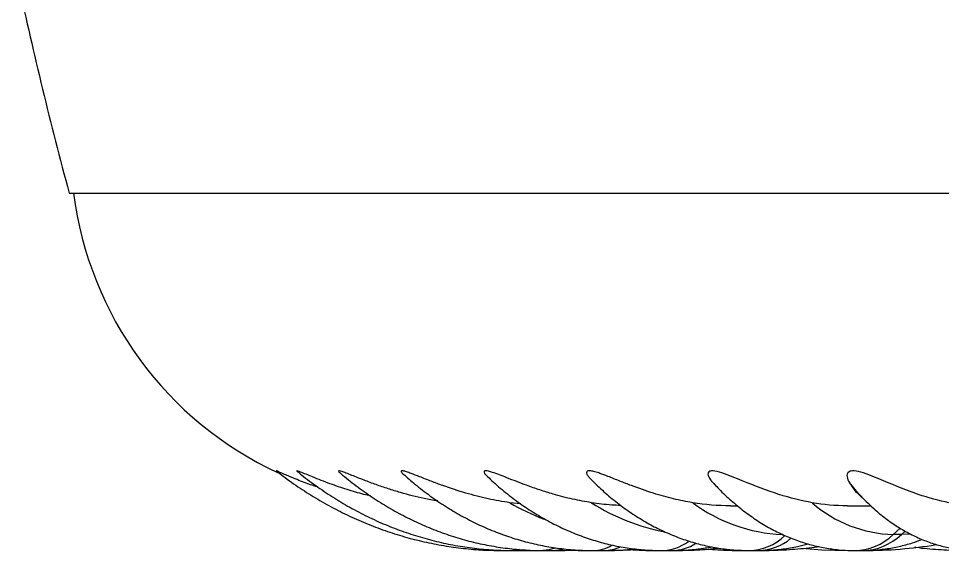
# Model space of a CAD drawing. Header units: millimetres. Extents: x 10 to 412, y 8 to 584.
# Drawn here: x 152.91 to 163.25, y 324.31 to 330.26 of the extents above; entities that cross this region are included whole.
import ezdxf

# ---------------------------------------------------------------- set-up
doc = ezdxf.new("R2010")
doc.units = ezdxf.units.MM
doc.layers.add('DETAIL', color=3, linetype='Continuous')
doc.layers.add('OUTLINE', color=7, linetype='Continuous', lineweight=25)

msp = doc.modelspace()

# ---------------------------------------------------------------- linework, layer by layer
at = {"layer": 'DETAIL'}
for p, q in [((160.69839, 325.04574), (160.68029, 325.06514)), ((162.77725, 324.55559), (162.70074, 324.48392)), ((162.79153, 324.48392), (162.70074, 324.48392)), ((162.8336, 324.52333), (162.79153, 324.48392)), ((162.89453, 324.48832), (162.79153, 324.48392))]:
    msp.add_line(p, q, dxfattribs=at)
at = {"layer": 'DETAIL', "flags": 128}
for points in [[(162.4003, 324.84977), (162.3092, 324.94514), (162.209, 325.06514)], [(158.90996, 324.33166), (158.8486, 324.31259), (158.77872, 324.30517), (158.77868, 324.30517)], [(158.51566, 324.31595), (158.50294, 324.31259), (158.44058, 324.30517), (158.44055, 324.30517)], [(159.0161, 324.31992), (158.9877, 324.31259), (158.91782, 324.30517)]]:
    msp.add_lwpolyline(points, dxfattribs=at)
at = {"layer": 'DETAIL'}
for centre, radius, start, end in [((159.8, 327.25233), 2.78626, 239.986401, 248.753562), ((160.55251, 326.74213), 2.26489, 237.137194, 259.568149), ((161.53266, 326.28863), 1.80582, 233.357388, 267.54035), ((162.74103, 325.9256), 1.44224, 228.845213, 268.399349), ((161.0772, 324.88727), 0.58215, 270.722663, 314.543143), ((161.18167, 324.88345), 0.57833, 270.703115, 310.194557), ((162.25864, 324.94118), 0.63604, 270.500338, 314.03479), ((162.34874, 324.94285), 0.63772, 270.565373, 313.974557), ((159.33295, 324.72822), 0.42306, 270.299164, 300.922407), ((159.46127, 324.72522), 0.42006, 270.317388, 294.779251), ((160.10172, 324.80776), 0.50261, 270.457817, 307.27597), ((160.2176, 324.80761), 0.50246, 270.559449, 302.939437)]:
    msp.add_arc(centre, radius, start, end, dxfattribs=at)
at = {"layer": 'OUTLINE'}
for p, q in [((153.47399, 328.30517), (221.46164, 328.30517)), ((160.68029, 325.06514), (160.6917, 325.05492)), ((160.69068, 325.05392), (160.69859, 325.04553)), ((162.30536, 324.94154), (162.40803, 324.84225)), ((162.40803, 324.84225), (162.4003, 324.84977)), ((158.53096, 324.82601), (158.4063, 324.83969)), ((160.87975, 324.80517), (160.95556, 324.80517)), ((162.18729, 324.80517), (162.44667, 324.80517)), ((158.32336, 324.30517), (158.44058, 324.30517)), ((158.44058, 324.30517), (158.58932, 324.30517)), ((158.58932, 324.30517), (158.69448, 324.30703)), ((158.58932, 324.30517), (158.5925, 324.30517)), ((158.5925, 324.30517), (158.70052, 324.30689)), ((158.66223, 324.30628), (158.75353, 324.30517)), ((158.75353, 324.30517), (158.77872, 324.30517)), ((158.77872, 324.30517), (158.91782, 324.30517)), ((158.91782, 324.30517), (158.92416, 324.30517)), ((159.29766, 324.30517), (159.3352, 324.30517)), ((159.3352, 324.30517), (159.4636, 324.30517)), ((159.4636, 324.30517), (159.47305, 324.30517)), ((160.05617, 324.30517), (160.10579, 324.30517)), ((160.10579, 324.30517), (160.22251, 324.30517)), ((160.22251, 324.30517), (160.23499, 324.30517)), ((161.02331, 324.30517), (161.08462, 324.30517)), ((161.08462, 324.30517), (161.18877, 324.30517)), ((161.18877, 324.30517), (161.2042, 324.30517)), ((162.19171, 324.30517), (162.26424, 324.30517)), ((162.26424, 324.30517), (162.35503, 324.30517)), ((162.35503, 324.30517), (162.37328, 324.30517))]:
    msp.add_line(p, q, dxfattribs=at)
at = {"layer": 'OUTLINE', "flags": 128}
msp.add_lwpolyline([(161.72393, 324.3271), (161.89994, 324.31369), (162.19171, 324.30517)], dxfattribs=at)
at = {"layer": 'OUTLINE'}
for centre, radius, start, end in [((199.81781, 340.80517), 48, 192.226065, 195.094787), ((157.49262, 328.80517), 4, 187.180756, 245.195469), ((162.37329, 329.30517), 5, 270, 279.27785)]:
    msp.add_arc(centre, radius, start, end, dxfattribs=at)
for points, knots in [([(156.26187, 325.01243), (156.22337, 325.02515), (156.1291, 325.05628), (156.00048, 325.10735), (155.89437, 325.15246), (155.83338, 325.17945), (155.80234, 325.19304), (155.79012, 325.19793), (155.79416, 325.19548), (155.79548, 325.19468)], [0, 0, 0, 0, 0.19229358, 0.47087398, 0.66135224, 0.77241817, 0.86380393, 0.95541898, 1, 1, 1, 1]), ([(155.79537, 325.19453), (155.81968, 325.1756), (155.90576, 325.10859), (156.05858, 325.00153), (156.25539, 324.87742), (156.45766, 324.76506), (156.66459, 324.66437), (156.87569, 324.57573), (157.09038, 324.49929), (157.3081, 324.43522), (157.52829, 324.38368), (157.75038, 324.34474), (157.97381, 324.31863), (158.16505, 324.30667), (158.28161, 324.30556), (158.32336, 324.30517)], [0, 0, 0, 0, 0.03319666, 0.11752296, 0.20174904, 0.28582543, 0.36975185, 0.45352887, 0.53716326, 0.62066426, 0.70404337, 0.7873159, 0.87050109, 0.95361837, 1, 1, 1, 1]), ([(156.84838, 324.91538), (156.82369, 324.92111), (156.73593, 324.94146), (156.58522, 324.98649), (156.42561, 325.04014), (156.29676, 325.08886), (156.20537, 325.12536), (156.12522, 325.15853), (156.06705, 325.18257), (156.03317, 325.19507), (156.01882, 325.19815), (156.02458, 325.19289), (156.02782, 325.18994)], [0, 0, 0, 0, 0.0747636, 0.26571645, 0.45592896, 0.55911862, 0.66206226, 0.74212857, 0.82295213, 0.87686145, 0.93077734, 1, 1, 1, 1]), ([(156.02795, 325.1901), (156.04372, 325.17715), (156.11853, 325.1157), (156.25711, 325.01345), (156.44539, 324.88777), (156.63908, 324.77402), (156.83725, 324.67204), (157.03944, 324.58218), (157.24508, 324.5046), (157.45361, 324.43948), (157.6645, 324.38696), (157.87718, 324.34704), (158.09112, 324.32006), (158.27914, 324.30695), (158.39569, 324.30566), (158.44058, 324.30517)], [0, 0, 0, 0, 0.022722301, 0.10784795, 0.192825918, 0.277575916, 0.362091233, 0.446371167, 0.530423264, 0.614256998, 0.697891314, 0.781350481, 0.86466254, 0.94786103, 1, 1, 1, 1]), ([(157.59982, 324.85938), (157.54955, 324.86775), (157.41155, 324.89072), (157.22605, 324.93949), (157.04598, 324.99456), (156.91002, 325.04122), (156.77384, 325.09226), (156.65908, 325.13823), (156.57565, 325.17148), (156.52576, 325.18982), (156.49571, 325.19793), (156.48462, 325.19513), (156.49613, 325.18451), (156.50303, 325.17815)], [0, 0, 0, 0, 0.11690026, 0.32090172, 0.42464234, 0.52832707, 0.63036151, 0.73525383, 0.79124956, 0.83555438, 0.88015168, 0.92824309, 1, 1, 1, 1]), ([(156.50292, 325.17803), (156.50671, 325.17472), (156.56654, 325.12242), (156.68675, 325.02833), (156.86545, 324.90056), (157.04957, 324.78505), (157.238, 324.68138), (157.43031, 324.58999), (157.62591, 324.511), (157.82426, 324.44457), (158.02482, 324.39086), (158.22705, 324.34981), (158.43044, 324.32177), (158.61453, 324.30732), (158.73068, 324.3058), (158.77872, 324.30517)], [0, 0, 0, 0, 0.00584616, 0.09242992, 0.17879907, 0.26483365, 0.35051429, 0.43583255, 0.52079213, 0.60540577, 0.68969843, 0.77370586, 0.85747366, 0.94105459, 1, 1, 1, 1]), ([(158.4063, 324.83969), (158.32617, 324.85317), (158.16451, 324.88038), (157.91456, 324.94532), (157.70145, 325.01473), (157.52778, 325.07933), (157.40812, 325.12642), (157.31315, 325.16377), (157.2494, 325.18649), (157.21172, 325.1966), (157.1896, 325.19707), (157.18906, 325.18511), (157.20059, 325.17039), (157.21319, 325.16044), (157.21369, 325.16005)], [0, 0, 0, 0, 0.16946613, 0.34188291, 0.51675835, 0.60297247, 0.69085631, 0.75551778, 0.79510678, 0.83503104, 0.86960852, 0.92601181, 0.99707615, 1, 1, 1, 1]), ([(157.21426, 325.16069), (157.25736, 325.12259), (157.35424, 325.03697), (157.51203, 324.91681), (157.68544, 324.7986), (157.86334, 324.69284), (158.04492, 324.59946), (158.22968, 324.51869), (158.41703, 324.45065), (158.60644, 324.39547), (158.79737, 324.3531), (158.98933, 324.32382), (159.16878, 324.30776), (159.28414, 324.30596), (159.3352, 324.30517)], [0, 0, 0, 0, 0.07093337, 0.159441841, 0.247470299, 0.334978333, 0.421934908, 0.508335501, 0.594192781, 0.67953946, 0.764428569, 0.848930347, 0.933128321, 1, 1, 1, 1]), ([(159.32351, 324.83969), (159.2529, 324.85205), (159.11113, 324.87686), (158.91711, 324.92774), (158.7445, 324.98144), (158.60906, 325.029), (158.48513, 325.07584), (158.38374, 325.11573), (158.29151, 325.15187), (158.2202, 325.17801), (158.16784, 325.19328), (158.13414, 325.19826), (158.11416, 325.19143), (158.12063, 325.16815), (158.14584, 325.14466), (158.15871, 325.13267)], [0, 0, 0, 0, 0.14717206, 0.29548076, 0.3925271, 0.49023028, 0.55977722, 0.63024214, 0.68126392, 0.73270585, 0.76610875, 0.79959443, 0.84279957, 0.91972173, 1, 1, 1, 1]), ([(160.45491, 324.83969), (160.38368, 324.85304), (160.24056, 324.87987), (160.01227, 324.94445), (159.81159, 325.01442), (159.6401, 325.08111), (159.52173, 325.12861), (159.42549, 325.1652), (159.35828, 325.18701), (159.31276, 325.19686), (159.27981, 325.19677), (159.26382, 325.1843), (159.26922, 325.15935), (159.28717, 325.12984), (159.30913, 325.10978), (159.3192, 325.10058)], [0, 0, 0, 0, 0.146935105, 0.295195436, 0.451785105, 0.530006265, 0.609934006, 0.661354504, 0.696393241, 0.731734175, 0.761921442, 0.812326142, 0.877083885, 0.943624328, 1, 1, 1, 1]), ([(161.79189, 324.83969), (161.6722, 324.86093), (161.54909, 324.89192), (161.29039, 324.97438), (161.15531, 325.02668), (160.97375, 325.10034), (160.93636, 325.11559), (160.85994, 325.14568), (160.82064, 325.16069), (160.74428, 325.18547), (160.70773, 325.19443), (160.65737, 325.1979), (160.64328, 325.1933), (160.61944, 325.17292), (160.62451, 325.15131), (160.64434, 325.10874), (160.66072, 325.08664), (160.68029, 325.06513)], [0, 0, 0, 0, 0.25, 0.25, 0.5, 0.5, 0.5625, 0.5625, 0.625, 0.625, 0.6875, 0.6875, 0.75, 0.75, 0.875, 0.875, 1, 1, 1, 1]), ([(163.32429, 324.83969), (163.21448, 324.86098), (163.1008, 324.89202), (162.85969, 324.97435), (162.73336, 325.02629), (162.55668, 325.10047), (162.52027, 325.11572), (162.44525, 325.14572), (162.40619, 325.16072), (162.32832, 325.18552), (162.2899, 325.19445), (162.23421, 325.19789), (162.21665, 325.19334), (162.18222, 325.17274), (162.18042, 325.15136), (162.18665, 325.1085), (162.19629, 325.08647), (162.209, 325.06513)], [0, 0, 0, 0, 0.25, 0.25, 0.5, 0.5, 0.5625, 0.5625, 0.625, 0.625, 0.6875, 0.6875, 0.75, 0.75, 0.875, 0.875, 1, 1, 1, 1]), ([(158.15856, 325.13251), (158.18006, 325.11175), (158.25167, 325.04263), (158.37974, 324.9367), (158.54171, 324.81521), (158.70835, 324.70676), (158.87853, 324.61082), (159.0518, 324.5278), (159.22755, 324.45781), (159.40519, 324.40085), (159.58421, 324.35694), (159.76409, 324.32622), (159.93809, 324.30828), (160.05207, 324.30616), (160.10579, 324.30517)], [0, 0, 0, 0, 0.03944241, 0.13134783, 0.22258692, 0.3130611, 0.40270737, 0.49149418, 0.57942608, 0.66654971, 0.75294109, 0.83871053, 0.92398941, 1, 1, 1, 1]), ([(159.3177, 325.09897), (159.36526, 325.05288), (159.46037, 324.96072), (159.61051, 324.83672), (159.76499, 324.72429), (159.92329, 324.6251), (160.08459, 324.53914), (160.24829, 324.4666), (160.41378, 324.40746), (160.58049, 324.36158), (160.74793, 324.3292), (160.91605, 324.30893), (161.0284, 324.30642), (161.08462, 324.30517)], [0, 0, 0, 0, 0.09575435, 0.1914622, 0.28606876, 0.37942586, 0.4714485, 0.56212565, 0.65151719, 0.73974502, 0.82697904, 0.91342859, 1, 1, 1, 1]), ([(162.209, 325.06514), (162.2337, 325.02474), (162.26235, 324.97788), (162.3015, 324.9474), (162.30691, 324.94319)], [0, 0, 0, 0, 0.86196488, 1, 1, 1, 1]), ([(160.6991, 325.04709), (160.71555, 325.0291), (160.7753, 324.96374), (160.88471, 324.86273), (161.02636, 324.74521), (161.17234, 324.64192), (161.32134, 324.55228), (161.47276, 324.47662), (161.62591, 324.41486), (161.7802, 324.36684), (161.93509, 324.33236), (162.08711, 324.31164), (162.19696, 324.30552), (162.25485, 324.30521), (162.26424, 324.30517)], [0, 0, 0, 0, 0.03926663, 0.14262911, 0.24440193, 0.34424577, 0.44196166, 0.53749757, 0.63094603, 0.72251945, 0.81250708, 0.90124683, 0.98397344, 1, 1, 1, 1]), ([(162.3988, 324.85335), (162.42633, 324.82631), (162.49523, 324.75865), (162.61287, 324.66389), (162.74898, 324.56913), (162.88791, 324.48952), (163.02857, 324.42442), (163.17043, 324.37359), (163.31293, 324.33672), (163.45551, 324.31351), (163.56331, 324.30573), (163.62317, 324.30526), (163.63568, 324.30517)], [0, 0, 0, 0, 0.08245547, 0.2063879, 0.32629886, 0.44205596, 0.55389616, 0.66230681, 0.76788415, 0.87127226, 0.97310597, 1, 1, 1, 1]), ([(159.65083, 324.80987), (159.61645, 324.81077), (159.50603, 324.81367), (159.39794, 324.82908), (159.32351, 324.83969)], [0, 0, 0, 0, 0.31132218, 1, 1, 1, 1]), ([(160.22251, 324.30517), (160.26059, 324.30571), (160.35852, 324.30711), (160.50897, 324.31888), (160.62029, 324.33732), (160.67241, 324.34595)], [0, 0, 0, 0, 0.252815673, 0.650240018, 1, 1, 1, 1]), ([(160.23499, 324.30517), (160.28277, 324.30565), (160.41356, 324.30697), (160.58202, 324.3151), (160.70197, 324.32869), (160.7394, 324.33293)], [0, 0, 0, 0, 0.28361197, 0.77645007, 1, 1, 1, 1]), ([(161.18877, 324.30517), (161.2255, 324.30571), (161.31775, 324.30707), (161.46509, 324.32096), (161.61545, 324.3446), (161.70909, 324.36875), (161.74871, 324.37897)], [0, 0, 0, 0, 0.19479167, 0.48929434, 0.7839355, 1, 1, 1, 1]), ([(161.2042, 324.30517), (161.25236, 324.30556), (161.38436, 324.30662), (161.59981, 324.31984), (161.7726, 324.33502), (161.86091, 324.34903), (161.86641, 324.3499)], [0, 0, 0, 0, 0.21749765, 0.59616104, 0.97484651, 1, 1, 1, 1]), ([(162.35503, 324.30517), (162.39075, 324.30578), (162.47758, 324.30727), (162.61506, 324.32144), (162.76629, 324.34932), (162.90294, 324.38484), (162.98729, 324.41609), (163.02329, 324.42943)], [0, 0, 0, 0, 0.15688501, 0.38137489, 0.60603201, 0.83182752, 1, 1, 1, 1]), ([(162.9367, 324.34391), (162.94274, 324.34301), (163.03171, 324.32976), (163.20518, 324.3162), (163.40462, 324.30596), (163.52047, 324.30534), (163.55247, 324.30517)], [0, 0, 0, 0, 0.02965376, 0.43707304, 0.84449089, 1, 1, 1, 1]), ([(158.91782, 324.30517), (158.95898, 324.30535), (159.02994, 324.30567), (159.10071, 324.3113), (159.13043, 324.31366)], [0, 0, 0, 0, 0.58009614, 1, 1, 1, 1]), ([(158.92416, 324.30517), (158.9705, 324.30528), (159.0451, 324.30546), (159.11954, 324.31033), (159.14774, 324.31217)], [0, 0, 0, 0, 0.6212121, 1, 1, 1, 1]), ([(159.11314, 324.31019), (159.13995, 324.30868), (159.20141, 324.30522), (159.26296, 324.30519), (159.29766, 324.30517)], [0, 0, 0, 0, 0.43635941, 1, 1, 1, 1]), ([(159.4636, 324.30517), (159.50319, 324.30576), (159.60679, 324.30733), (159.71807, 324.31368), (159.78912, 324.32391), (159.79666, 324.325)], [0, 0, 0, 0, 0.35600007, 0.93168682, 1, 1, 1, 1]), ([(159.47305, 324.30517), (159.52022, 324.30551), (159.64434, 324.30642), (159.7682, 324.31493), (159.84498, 324.3202)], [0, 0, 0, 0, 0.38008412, 1, 1, 1, 1]), ([(159.75802, 324.31533), (159.82414, 324.3115), (159.92346, 324.30574), (160.02293, 324.30531), (160.05617, 324.30517)], [0, 0, 0, 0, 0.6657239, 1, 1, 1, 1]), ([(160.63211, 324.3215), (160.64645, 324.32008), (160.74422, 324.31041), (160.87488, 324.3063), (160.99101, 324.30541), (161.02331, 324.30517)], [0, 0, 0, 0, 0.110321, 0.75251587, 1, 1, 1, 1])]:
    msp.add_open_spline(points, degree=3, knots=knots, dxfattribs=at)
for points in [[(160.87975, 324.80517), (160.73498, 324.80517), (160.59356, 324.81684), (160.45491, 324.83969)], [(162.18729, 324.80517), (162.05221, 324.80517), (161.92062, 324.81685), (161.79189, 324.83969)]]:
    msp.add_open_spline(points, degree=3, dxfattribs=at)

doc.saveas('drawing.dxf')
